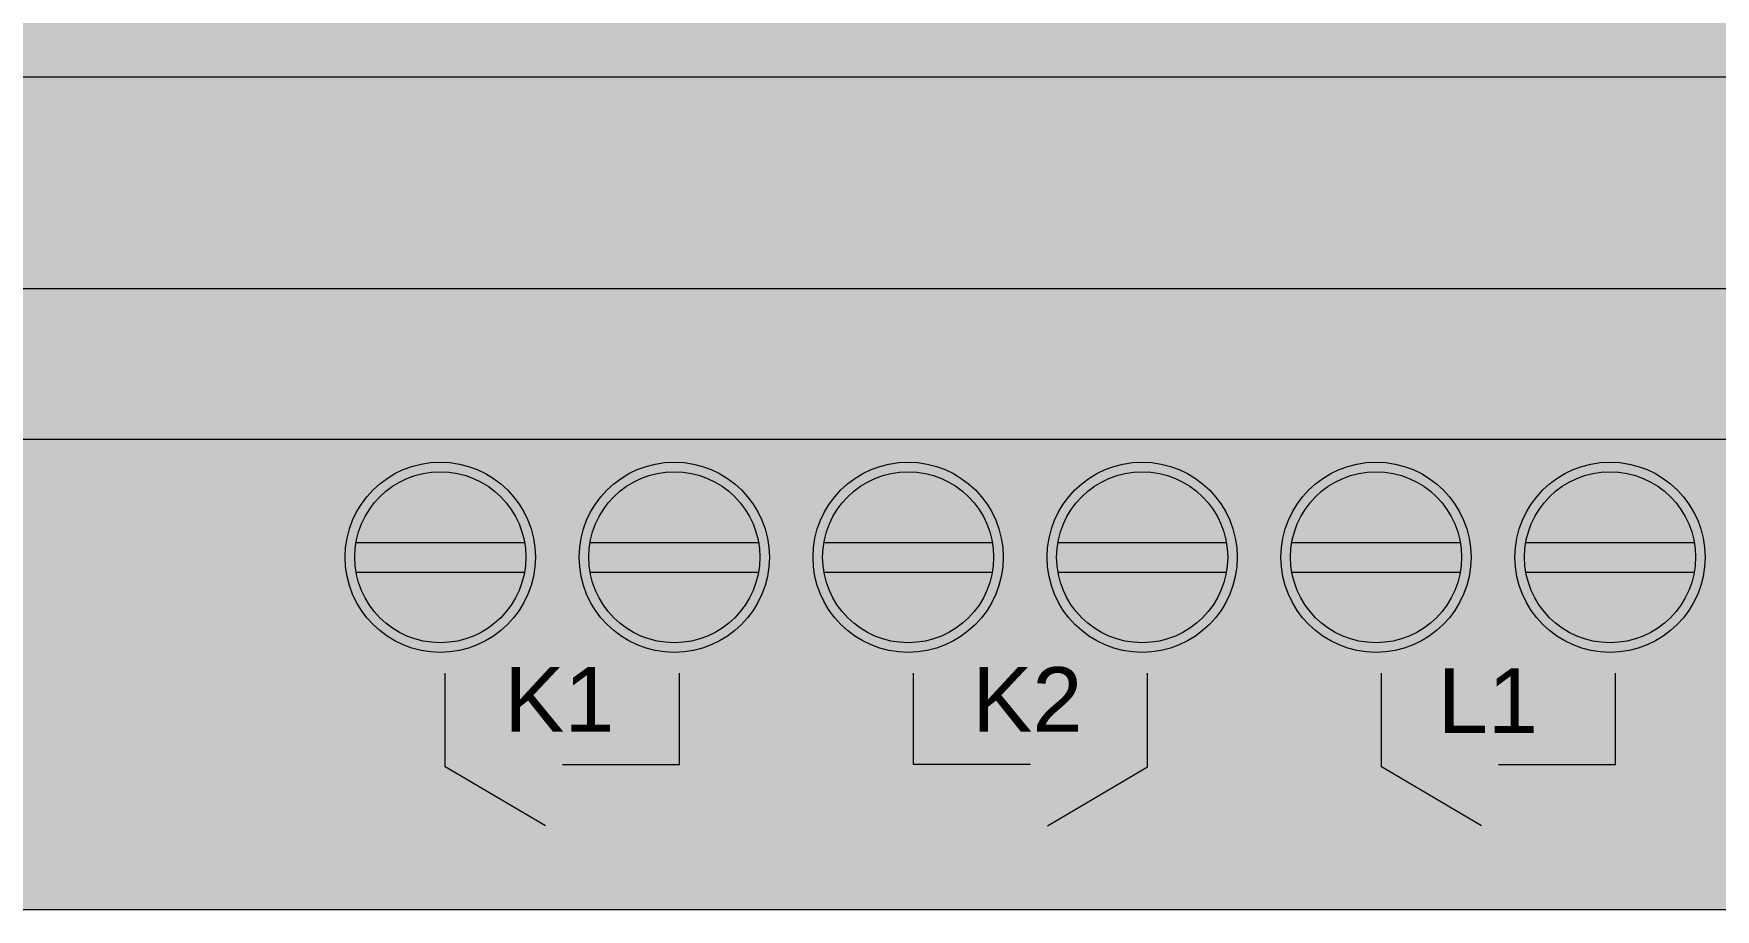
# Model space of a CAD drawing. Header units: millimetres. Extents: x 0 to 212, y 0 to 90.
# Drawn here: x 126.87 to 172.5, y 0 to 23.75 of the extents above; entities that cross this region are included whole.
import ezdxf

# ---------------------------------------------------------------- set-up
doc = ezdxf.new("R2010")
doc.units = ezdxf.units.MM
doc.styles.add('ZENNIO_PRINT', font='arial.ttf')

# ---------------------------------------------------------------- blocks, each defined once
blk = doc.blocks.new('ZENNIO_MAXINBOX_24_COLOURS')
at = {"true_color": 0xd7d9de}
blk.add_hatch(color=254, dxfattribs=at).paths.add_polyline_path([(0, -45), (211.6, -45), (211.6, 45), (0, 45)])
at = {"true_color": 0xe7e8ec}
blk.add_hatch(color=254, dxfattribs=at).paths.add_polyline_path([(0, -22.429), (211.6, -22.429), (211.6, 22.571), (0, 22.571)])
at = {"true_color": 0xc7cad0}
blk.add_hatch(color=9, dxfattribs=at).paths.add_polyline_path([(0, -28.172), (211.6, -28.172), (211.6, -22.429), (0, -22.429)])
at = {"true_color": 0xb9bcc3}
blk.add_hatch(color=9, dxfattribs=at).paths.add_polyline_path([(9.504, -32.245), (190.547, -32.245), (190.547, -28.172), (9.504, -28.172)])
at = {"true_color": 0xcbcdd3}
blk.add_hatch(color=254, dxfattribs=at).paths.add_polyline_path([(9.504, -45), (190.547, -45), (190.547, -32.245), (9.504, -32.245)])
at = {"true_color": 0x5d6365}
h = blk.add_hatch(color=251, dxfattribs=at)
edge = h.paths.add_edge_path()
edge.add_arc((137.902, -35.449), 2.58, 0, 360)
at = {"true_color": 0xb1b8b9}
h = blk.add_hatch(color=253, dxfattribs=at)
edge = h.paths.add_edge_path()
edge.add_arc((137.902, -35.449), 2.32, 0, 360)
at = {"true_color": 0x5d6365}
h = blk.add_hatch(color=251, dxfattribs=at)
edge = h.paths.add_edge_path()
edge.add_arc((144.251, -35.449), 2.58, 0, 360)
at = {"true_color": 0xb1b8b9}
h = blk.add_hatch(color=253, dxfattribs=at)
edge = h.paths.add_edge_path()
edge.add_arc((144.251, -35.449), 2.32, 0, 360)
at = {"true_color": 0x5d6365}
h = blk.add_hatch(color=251, dxfattribs=at)
edge = h.paths.add_edge_path()
edge.add_arc((150.596, -35.449), 2.58, 0, 360)
at = {"true_color": 0xb1b8b9}
h = blk.add_hatch(color=253, dxfattribs=at)
edge = h.paths.add_edge_path()
edge.add_arc((150.596, -35.449), 2.32, 0, 360)
at = {"true_color": 0x5d6365}
h = blk.add_hatch(color=251, dxfattribs=at)
edge = h.paths.add_edge_path()
edge.add_arc((156.945, -35.449), 2.58, 0, 360)
at = {"true_color": 0xb1b8b9}
h = blk.add_hatch(color=253, dxfattribs=at)
edge = h.paths.add_edge_path()
edge.add_arc((156.945, -35.449), 2.32, 0, 360)
at = {"true_color": 0x5d6365}
h = blk.add_hatch(color=251, dxfattribs=at)
edge = h.paths.add_edge_path()
edge.add_arc((163.29, -35.449), 2.58, 0, 360)
at = {"true_color": 0xb1b8b9}
h = blk.add_hatch(color=253, dxfattribs=at)
edge = h.paths.add_edge_path()
edge.add_arc((163.29, -35.449), 2.32, 0, 360)
at = {"true_color": 0x5d6365}
h = blk.add_hatch(color=251, dxfattribs=at)
edge = h.paths.add_edge_path()
edge.add_arc((169.639, -35.449), 2.58, 0, 360)
at = {"true_color": 0xb1b8b9}
h = blk.add_hatch(color=253, dxfattribs=at)
edge = h.paths.add_edge_path()
edge.add_arc((169.639, -35.449), 2.32, 0, 360)
at = {"true_color": 0x494f50}
for points in [[(135.618, -35.852), (140.186, -35.852), (140.186, -35.046), (135.618, -35.046)], [(141.967, -35.852), (146.535, -35.852), (146.535, -35.046), (141.967, -35.046)], [(148.312, -35.852), (152.88, -35.852), (152.88, -35.046), (148.312, -35.046)], [(154.661, -35.852), (159.229, -35.852), (159.229, -35.046), (154.661, -35.046)], [(161.006, -35.852), (165.574, -35.852), (165.574, -35.046), (161.006, -35.046)], [(167.355, -35.852), (171.923, -35.852), (171.923, -35.046), (167.355, -35.046)]]:
    blk.add_hatch(color=251, dxfattribs=at).paths.add_polyline_path(points)
blk = doc.blocks.new('ZIO-MB24_ENVOLVENTE')
at = {"color": 250, "lineweight": 18, "true_color": 0x3a3d42}
for p, q in [((211.6, -22.429), (0, -22.429)), ((190.547, -28.172), (9.504, -28.172)), ((9.504, -32.245), (190.547, -32.245)), ((0, -45), (211.6, -45))]:
    blk.add_line(p, q, dxfattribs=at)
for points in [[(135.617, -35.046), (140.187, -35.046)], [(141.966, -35.046), (146.536, -35.046)], [(148.311, -35.046), (152.881, -35.046)], [(154.66, -35.046), (159.23, -35.046)], [(161.005, -35.046), (165.575, -35.046)], [(167.354, -35.046), (171.924, -35.046)], [(135.617, -35.852), (140.187, -35.852)], [(141.966, -35.852), (146.536, -35.852)], [(148.311, -35.852), (152.881, -35.852)], [(154.66, -35.852), (159.23, -35.852)], [(161.005, -35.852), (165.575, -35.852)], [(167.354, -35.852), (171.924, -35.852)]]:
    blk.add_lwpolyline(points, dxfattribs=at)
for centre, radius in [((137.902, -35.449), 2.58), ((137.902, -35.449), 2.32), ((144.251, -35.449), 2.58), ((144.251, -35.449), 2.32), ((150.596, -35.449), 2.58), ((150.596, -35.449), 2.32), ((156.945, -35.449), 2.58), ((156.945, -35.449), 2.32), ((163.29, -35.449), 2.58), ((163.29, -35.449), 2.32), ((169.639, -35.449), 2.58), ((169.639, -35.449), 2.32)]:
    blk.add_circle(centre, radius, dxfattribs=at)
blk = doc.blocks.new('ZIO-MB24_SERIGRAFIA')
at = {"lineweight": 15, "true_color": 0x161719}
h = blk.add_hatch(color=250, dxfattribs=at)
h.dxf.hatch_style = 2
h.paths.add_polyline_path([(142.567, -43.003), (143.479, -41.424), (144.391, -43.003)])
h = blk.add_hatch(color=250, dxfattribs=at)
h.dxf.hatch_style = 2
h.paths.add_polyline_path([(150.739, -41.425), (151.65, -43.003), (152.562, -41.425)])
h = blk.add_hatch(color=250, dxfattribs=at)
h.dxf.hatch_style = 2
h.paths.add_polyline_path([(167.968, -43.003), (168.879, -41.424), (169.79, -43.003)])
at = {"color": 250, "lineweight": 15, "true_color": 0x161719}
for p, q in [((138.038, -41.133), (138.038, -38.595)), ((144.39, -41.071), (144.39, -38.595)), ((150.738, -41.071), (150.738, -38.595)), ((157.09, -41.133), (157.09, -38.595)), ((163.438, -41.133), (163.438, -38.595)), ((169.79, -41.071), (169.79, -38.595)), ((140.754, -42.732), (138.038, -41.133)), ((141.214, -41.071), (144.39, -41.071)), ((153.914, -41.071), (150.738, -41.071)), ((154.374, -42.732), (157.09, -41.133)), ((166.154, -42.732), (163.438, -41.133)), ((166.614, -41.071), (169.79, -41.071))]:
    blk.add_line(p, q, dxfattribs=at)
at = {"color": 250, "lineweight": 15, "true_color": 0x161719, "style": 'ZENNIO_PRINT'}
for s, p in [('K1', (139.636, -40.183)), ('K2', (152.332, -40.183)), ('L1', (164.963, -40.213))]:
    blk.add_text(s, height=1.7525, dxfattribs=at).set_placement(p)
blk = doc.blocks.new('ZENNIO_MAXINBOX_24_FRONT')
blk.add_blockref('ZENNIO_MAXINBOX_24_COLOURS', (0, 45))
at = {"color": 0}
for name in ['ZIO-MB24_ENVOLVENTE', 'ZIO-MB24_SERIGRAFIA']:
    blk.add_blockref(name, (0, 45), dxfattribs=at)

msp = doc.modelspace()

# ---------------------------------------------------------------- block references
msp.add_blockref('ZENNIO_MAXINBOX_24_FRONT', (0, 0))

doc.saveas('drawing.dxf')
